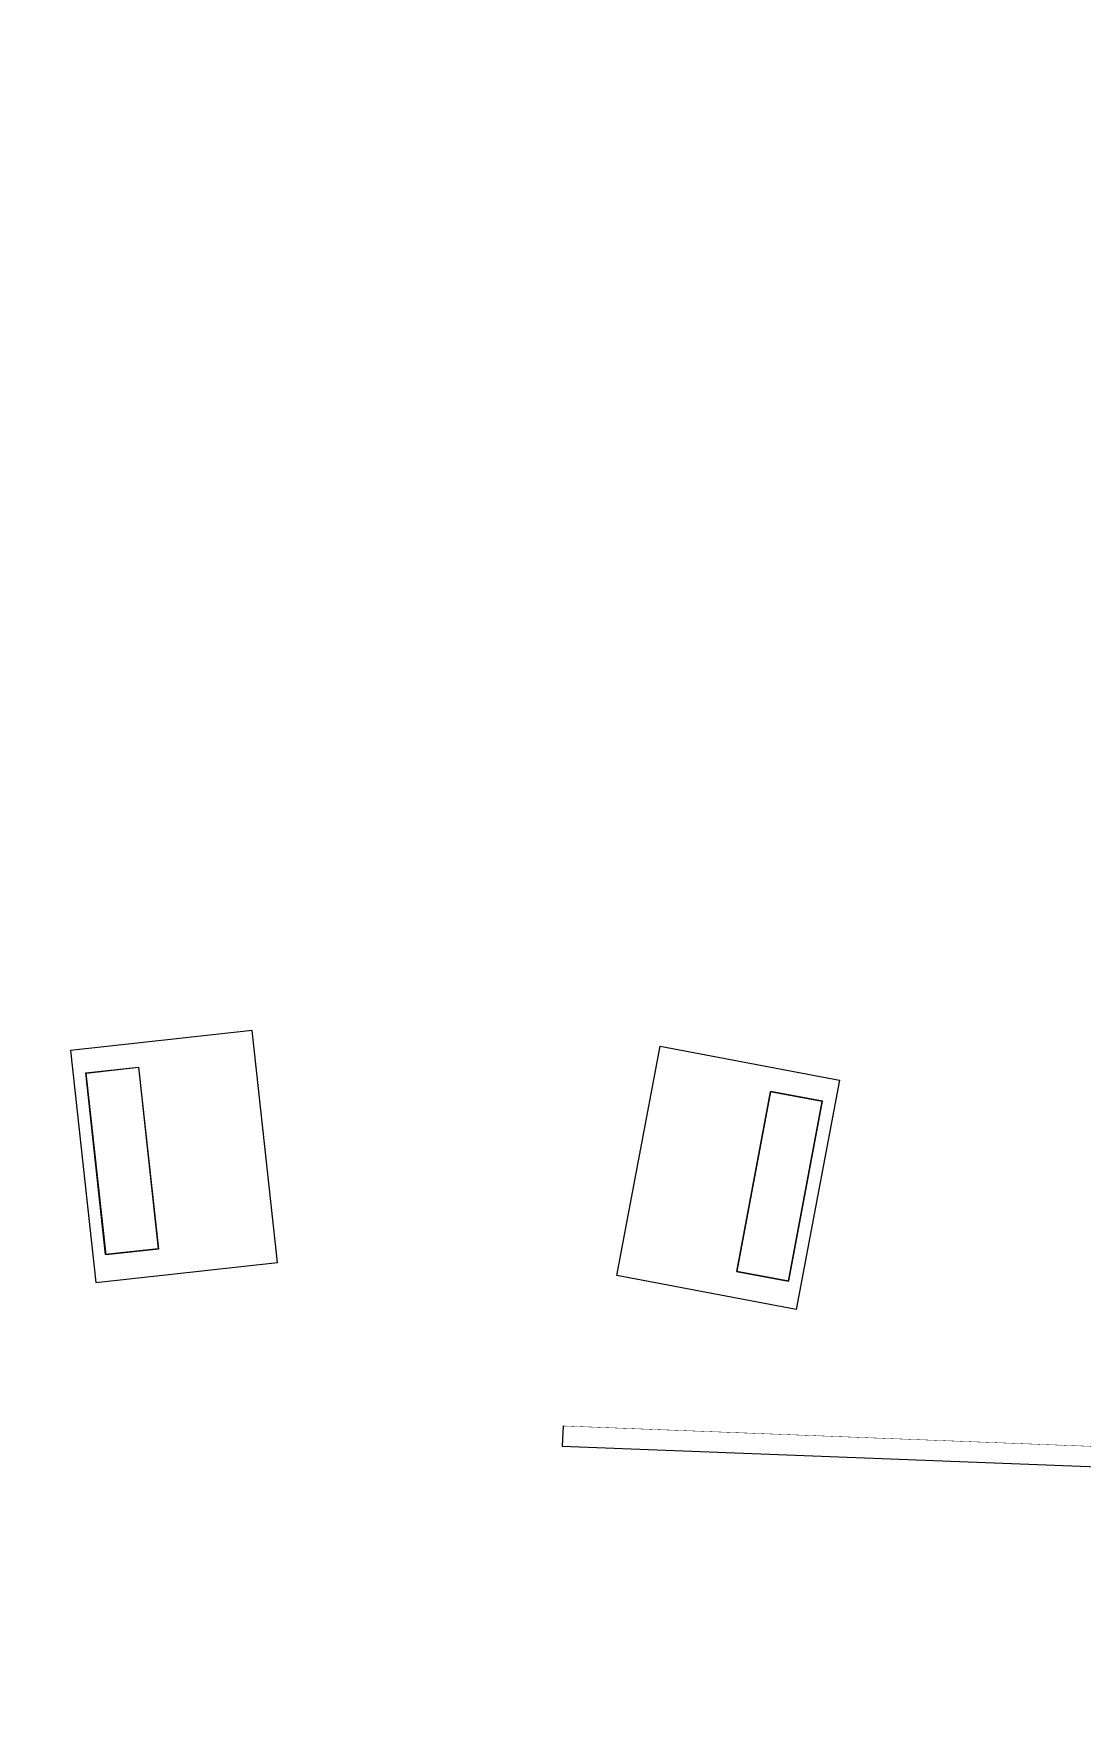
# Model space of a CAD drawing. Header units: millimetres. Extents: x 32078 to 83548, y -4690 to 56252.
# Drawn here: x 68662 to 69695, y 1518 to 3178 of the extents above; entities that cross this region are included whole.
import ezdxf

# ---------------------------------------------------------------- set-up
doc = ezdxf.new("R2010")
doc.units = ezdxf.units.MM
doc.header["$MEASUREMENT"] = 0
for name, color, linetype, lineweight in [('FURN-FILE', 211, 'Continuous', 0), ('FURN-STOR', 213, 'Continuous', 0), ('FURN-WKST', 42, 'Continuous', 13), ('FURN-WKST-SCRN', 92, 'Continuous', 13)]:
    doc.layers.add(name, color=color, linetype=linetype, lineweight=lineweight)

# ---------------------------------------------------------------- blocks, each defined once
blk = doc.blocks.new('*U276')
at = {"color": 0, "linetype": 'ByBlock', "lineweight": -2}
blk.add_wipeout([(-903.1903323073348, -65.17210588034413), (-887.7446711557859, 334.52957231422806), (910.9133117798633, 265.023579532477), (895.467650628329, -134.67809866205153)], dxfattribs=at)
at = {"color": 0, "linetype": 'ByBlock', "lineweight": -2, "extrusion": (0, 0, -1), "flags": 128}
for points in [[(-30.79734058619943, 279.0191949113523), (-31.56962920154911, 299.0042786063186), (-890.9282280848856, 265.7958681477885), (-890.1559394695796, 245.810784452814), (-30.79734058619943, 279.0191949113523)], [(883.2047982232907, -65.94441189898862), (882.4325096080574, -45.95932820405687), (23.07391072463361, -79.16773866259791), (23.84619933995418, -99.15282235754967), (883.2047982232907, -65.94441189898862)]]:
    blk.add_lwpolyline(points, close=True, dxfattribs=at)
blk = doc.blocks.new('Spine 1800x400')
at = {"color": 0, "linetype": 'ByBlock', "lineweight": -2, "extrusion": (0, 0, -1), "rotation": 2.212849044904994}
blk.add_blockref('*U276', (-900.0000621421932, 100.0019586063022), dxfattribs=at)
blk = doc.blocks.new('*U278')
at = {"color": 0, "linetype": 'ByBlock', "lineweight": -2}
blk.add_wipeout([(-903.1903323073348, -65.17210588034345), (-887.7446711557714, 334.52957231422874), (910.9133117798772, 265.0235795324777), (895.4676506283428, -134.67809866204982)], dxfattribs=at)
at = {"color": 0, "linetype": 'ByBlock', "lineweight": -2, "extrusion": (0, 0, -1), "flags": 128}
for points in [[(-30.79734058622853, 279.0191949113532), (-31.56962920156366, 299.0042786063195), (-890.9282280848856, 265.7958681477894), (-890.1559394695942, 245.8107844528149), (-30.79734058622853, 279.0191949113532)], [(883.2047982232907, -65.94441189898862), (882.4325096080429, -45.95932820405596), (23.0739107246045, -79.16773866259791), (23.84619933993963, -99.15282235754876), (883.2047982232907, -65.94441189898862)]]:
    blk.add_lwpolyline(points, close=True, dxfattribs=at)
blk = doc.blocks.new('Spine 1800x400_1')
at = {"color": 0, "linetype": 'ByBlock', "lineweight": -2, "extrusion": (0, 0, -1), "rotation": 2.212849044904994}
blk.add_blockref('*U278', (-900.0000621421932, 100.0019586063022), dxfattribs=at)
blk = doc.blocks.new('ws 2400_1')
at = {"color": 0, "linetype": 'ByBlock', "lineweight": -2}
blk.add_wipeout([(-0.0008488859020872042, 749.9999999995246), (2400.0024315224873, 750.0027164382338), (2400.003280408433, 0.0027164387104221532), (-2.2737367544323206e-13, 0)], dxfattribs=at)
blk = doc.blocks.new('*U785')
at = {"color": 0, "linetype": 'ByBlock', "lineweight": -2, "extrusion": (0, 0, -1), "flags": 128}
for points in [[(-3.637875235302999, 105.9297435535409), (-229.6395514689602, 63.21836622043338), (-196.2132561646877, -113.6525108320056), (29.78842006887498, -70.94113349883992), (-3.637875235302999, 105.9297435535409)], [(1.817887515911025, -63.13799520100292), (-175.1252945630795, -96.57795521483058), (-184.799448193894, -45.38843445452221), (-7.85626611484895, -11.94847444066545), (1.817887515911025, -63.13799520100292)], [(1.579579557290344, -63.57354827158269), (-175.4262480723755, -96.68030883686151), (-185.0040073696664, -45.47266476888035), (-7.998179740016894, -12.3659042037325), (1.579579557290344, -63.57354827158269)]]:
    blk.add_lwpolyline(points, close=True, dxfattribs=at)
blk = doc.blocks.new('wrk_44')
at = {"layer": 'FURN-FILE', "color": 0, "linetype": 'Continuous', "lineweight": 0, "extrusion": (0, 0, -1), "rotation": 92.21292925001437}
blk.add_blockref('*U785', (-1426.936658187202, 150.2067273224438), dxfattribs=at)
at = {"color": 0, "linetype": 'Continuous', "lineweight": 0}
blk.add_wipeout([(1699.9984720042996, 1350.001924140588), (1249.998472004547, 1350.0014148090231), (1249.9991511132978, 750.0014148093869), (1699.9991511129922, 750.0019241409518)], dxfattribs=at).dxf.layer = 'FURN-FILE'
at = {"color": 0}
blk.add_wipeout([(1249.998472004547, 1350.0014148090231), (1699.9991511130213, 1350.001414809024), (1699.9991511129922, 750.0019241409518), (1249.998472004547, 750.0019241409518)], dxfattribs=at).dxf.layer = 'FURN-STOR'
blk = doc.blocks.new('*U791')
at = {"color": 0, "linetype": 'ByBlock', "lineweight": -2, "flags": 128}
for points in [[(3.637875235302772, 105.9297435535409), (229.6395514689593, 63.21836622043338), (196.2132561646868, -113.6525108320056), (-29.78842006887453, -70.94113349885447), (3.637875235302772, 105.9297435535409)], [(-1.817887515911025, -63.13799520100292), (175.125294563079, -96.57795521481603), (184.7994481938945, -45.38843445452221), (7.856266114847813, -11.94847444066545), (-1.817887515911025, -63.13799520100292)], [(-1.579579557290344, -63.57354827156814), (175.4262480723751, -96.68030883686151), (185.0040073696655, -45.47266476888035), (7.998179740017576, -12.36590420371795), (-1.579579557290344, -63.57354827156814)]]:
    blk.add_lwpolyline(points, close=True, dxfattribs=at)
blk = doc.blocks.new('wrk_45')
at = {"layer": 'FURN-FILE', "color": 0, "linetype": 'Continuous', "lineweight": 0, "extrusion": (0, 0, -1), "rotation": 92.21292925001441}
blk.add_blockref('*U791', (-1426.936658187173, 150.2067273224447), dxfattribs=at)
at = {"color": 0, "linetype": 'Continuous', "lineweight": 0}
blk.add_wipeout([(1699.9984720042705, 1350.0019241405907), (1249.998472004518, 1350.001414809024), (1249.9991511132541, 750.0014148093878), (1699.9991511129922, 750.0019241409527)], dxfattribs=at).dxf.layer = 'FURN-FILE'
at = {"color": 0}
blk.add_wipeout([(1249.998472004518, 1350.001414809024), (1699.9991511129776, 1350.001414809024), (1699.9991511129922, 750.0019241409527), (1249.998472004518, 750.0019241409527)], dxfattribs=at).dxf.layer = 'FURN-STOR'

msp = doc.modelspace()

# ---------------------------------------------------------------- block references
at = {"layer": 'FURN-WKST-SCRN', "rotation": 357.7868608446605}
msp.add_blockref('Spine 1800x400', (67349.1002449427, 1477.784760373069), dxfattribs=at)

# ---------------------------------------------------------------- next in the draw order: block references
msp.add_blockref('Spine 1800x400_1', (69147.75822787828, 1408.278767589014), dxfattribs=at)

# ---------------------------------------------------------------- next in the draw order: block references
at = {"layer": 'FURN-WKST', "rotation": 357.7868608446605}
msp.add_blockref('ws 2400_1', (67364.54612840377, 1877.486429976834), dxfattribs=at)

# ---------------------------------------------------------------- next in the draw order: block references
at = {"layer": 'FURN-FILE', "linetype": 'Continuous', "lineweight": 0, "rotation": 357.7868608446605}
msp.add_blockref('wrk_44', (67364.54612840377, 1877.486429976834), dxfattribs=at)

# ---------------------------------------------------------------- next in the draw order: block references
at = {"layer": 'FURN-FILE', "linetype": 'Continuous', "lineweight": 0, "extrusion": (0, 0, -1), "rotation": 2.213139155339487}
msp.add_blockref('wrk_45', (-70762.0069704412, 1746.188882056659), dxfattribs=at)

doc.saveas('drawing.dxf')
